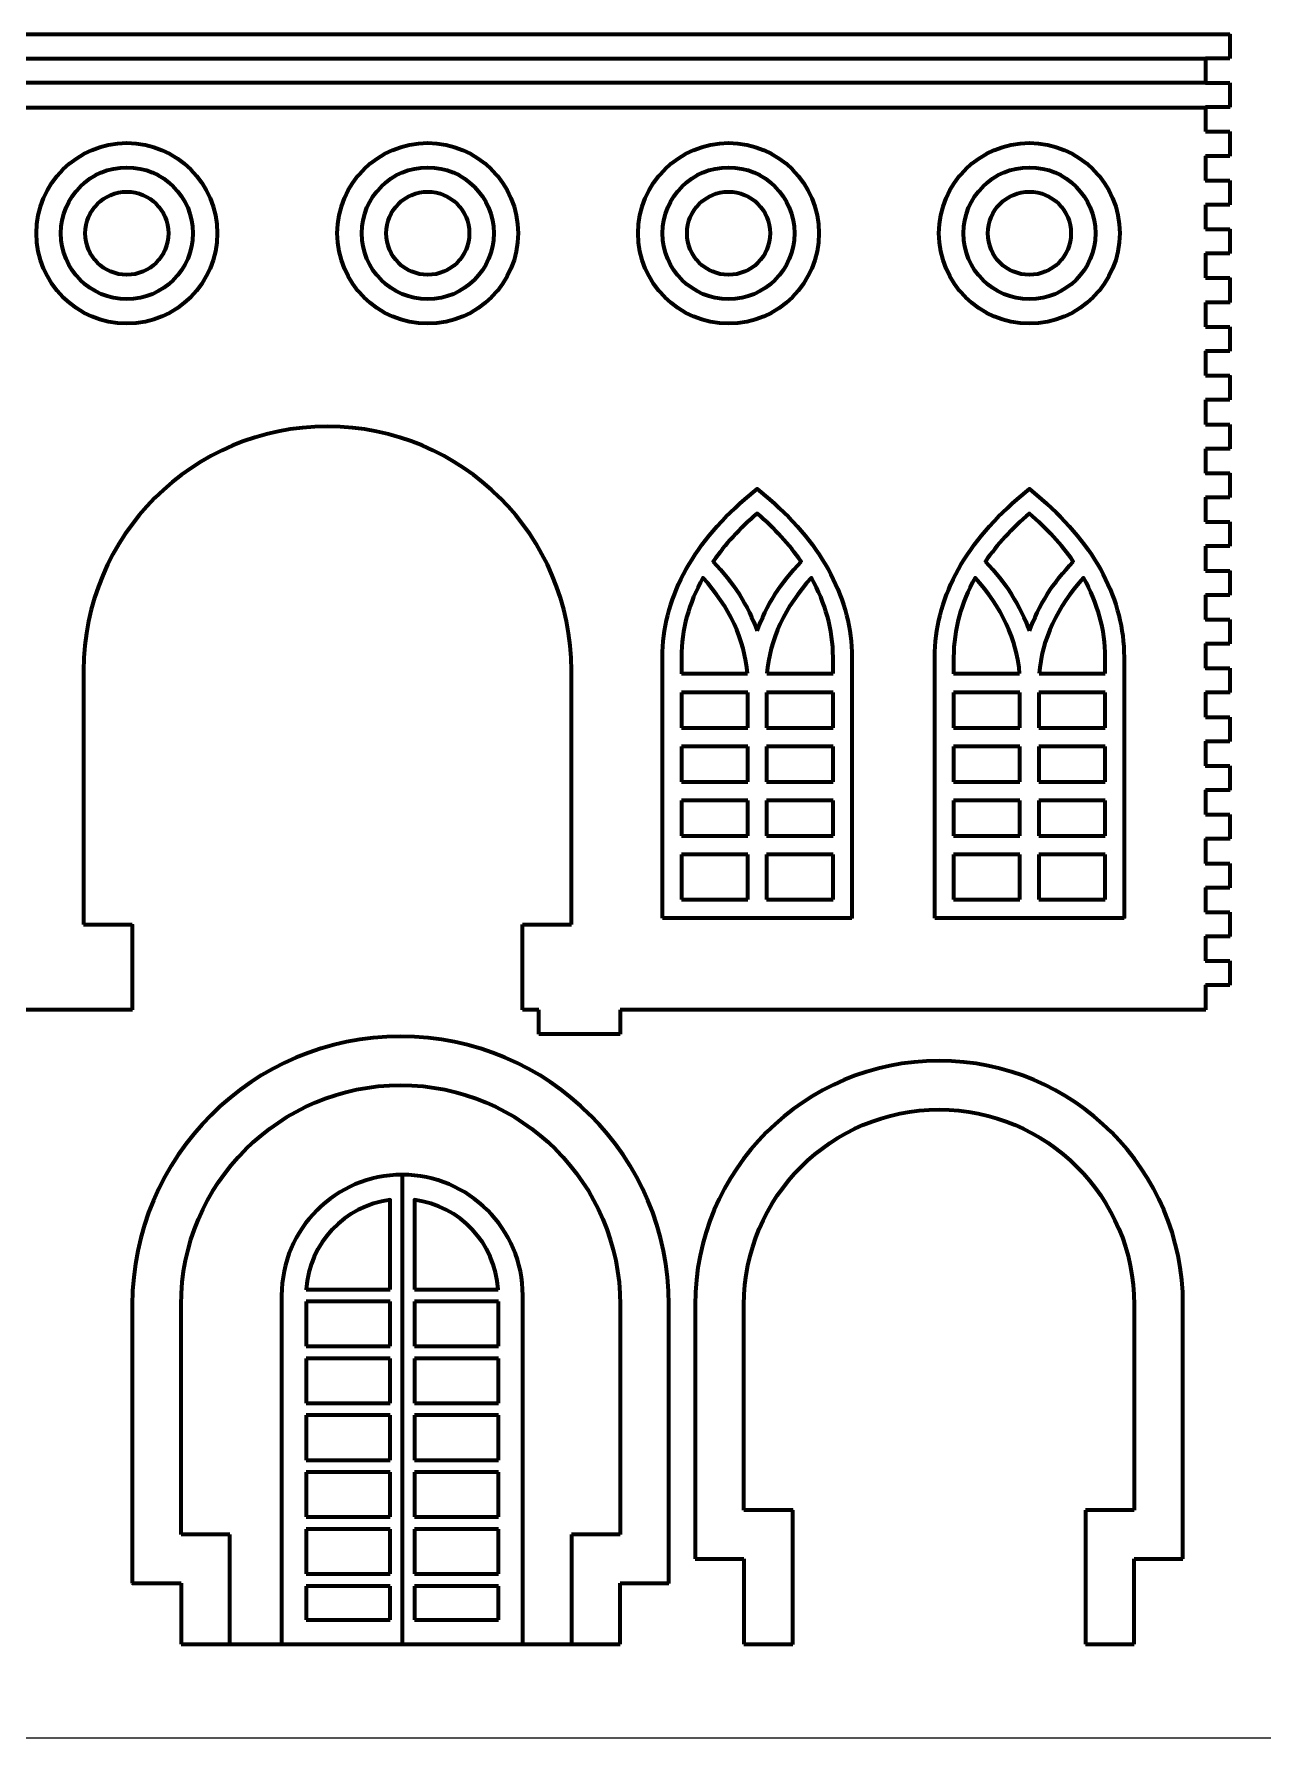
# Model space of a CAD drawing. Header units: centimetres. Extents: x 1569 to 2514, y -799 to -397.
# Drawn here: x 1648.7 to 1789.8, y -798.9 to -603.3 of the extents above; entities that cross this region are included whole.
import ezdxf

# ---------------------------------------------------------------- set-up
doc = ezdxf.new("R2010")
doc.units = ezdxf.units.CM
doc.header["$MEASUREMENT"] = 0
doc.layers.add('layer 1', color=7, linetype='Continuous')

msp = doc.modelspace()

# ---------------------------------------------------------------- linework, layer by layer
msp.add_line((1568.57, -798.93), (2018.57, -798.93))
at = {"layer": 'layer 1', "lineweight": 80}
for p, q in [((1730.67, -678.91), (1723.04, -678.91)), ((1723.04, -678.91), (1723.04, -682.97)), ((1730.67, -682.97), (1730.67, -678.91)), ((1740.45, -678.91), (1732.82, -678.91)), ((1732.82, -678.91), (1732.82, -682.97)), ((1740.45, -682.97), (1740.45, -678.91)), ((1761.91, -678.91), (1754.29, -678.91)), ((1754.29, -678.91), (1754.29, -682.97)), ((1761.91, -682.97), (1761.91, -678.91)), ((1771.69, -678.91), (1764.07, -678.91)), ((1764.07, -678.91), (1764.07, -682.97)), ((1771.69, -682.97), (1771.69, -678.91)), ((1723.04, -682.97), (1730.67, -682.97)), ((1723.04, -682.97), (1723.04, -682.97)), ((1732.82, -682.97), (1740.45, -682.97)), ((1732.82, -682.97), (1732.82, -682.97)), ((1754.29, -682.97), (1761.91, -682.97)), ((1754.29, -682.97), (1754.29, -682.97)), ((1764.07, -682.97), (1771.69, -682.97)), ((1764.07, -682.97), (1764.07, -682.97)), ((1730.67, -685.12), (1723.04, -685.12)), ((1723.04, -685.12), (1723.04, -689.18)), ((1730.67, -689.18), (1730.67, -685.12)), ((1740.45, -685.12), (1732.82, -685.12)), ((1732.82, -685.12), (1732.82, -689.18)), ((1740.45, -689.18), (1740.45, -685.12)), ((1761.91, -685.12), (1754.29, -685.12)), ((1754.29, -685.12), (1754.29, -689.18)), ((1761.91, -689.18), (1761.91, -685.12)), ((1771.69, -685.12), (1764.07, -685.12)), ((1764.07, -685.12), (1764.07, -689.18)), ((1771.69, -689.18), (1771.69, -685.12)), ((1723.04, -689.18), (1730.67, -689.18)), ((1723.04, -689.18), (1723.04, -689.18)), ((1732.82, -689.18), (1740.45, -689.18)), ((1732.82, -689.18), (1732.82, -689.18)), ((1754.29, -689.18), (1761.91, -689.18)), ((1754.29, -689.18), (1754.29, -689.18)), ((1764.07, -689.18), (1771.69, -689.18)), ((1764.07, -689.18), (1764.07, -689.18)), ((1730.67, -691.33), (1723.04, -691.33)), ((1723.04, -691.33), (1723.04, -695.38)), ((1730.67, -695.38), (1730.67, -691.33)), ((1740.45, -691.33), (1732.82, -691.33)), ((1732.82, -691.33), (1732.82, -695.38)), ((1740.45, -695.38), (1740.45, -691.33)), ((1761.91, -691.33), (1754.29, -691.33)), ((1754.29, -691.33), (1754.29, -695.38)), ((1761.91, -695.38), (1761.91, -691.33)), ((1771.69, -691.33), (1764.07, -691.33)), ((1764.07, -691.33), (1764.07, -695.38)), ((1771.69, -695.38), (1771.69, -691.33)), ((1723.04, -695.38), (1730.67, -695.38)), ((1723.04, -695.38), (1723.04, -695.38)), ((1732.82, -695.38), (1740.45, -695.38)), ((1732.82, -695.38), (1732.82, -695.38)), ((1754.29, -695.38), (1761.91, -695.38)), ((1754.29, -695.38), (1754.29, -695.38)), ((1764.07, -695.38), (1771.69, -695.38)), ((1764.07, -695.38), (1764.07, -695.38)), ((1730.67, -697.54), (1723.04, -697.54)), ((1723.04, -697.54), (1723.04, -702.67)), ((1730.67, -702.67), (1730.67, -697.54)), ((1740.45, -697.54), (1732.82, -697.54)), ((1732.82, -697.54), (1732.82, -702.67)), ((1740.45, -702.67), (1740.45, -697.54)), ((1761.91, -697.54), (1754.29, -697.54)), ((1754.29, -697.54), (1754.29, -702.67)), ((1761.91, -702.67), (1761.91, -697.54)), ((1771.69, -697.54), (1764.07, -697.54)), ((1764.07, -697.54), (1764.07, -702.67)), ((1771.69, -702.67), (1771.69, -697.54)), ((1723.04, -702.67), (1730.67, -702.67)), ((1723.04, -702.67), (1723.04, -702.67)), ((1732.82, -702.67), (1740.45, -702.67)), ((1732.82, -702.67), (1732.82, -702.67)), ((1754.29, -702.67), (1761.91, -702.67)), ((1754.29, -702.67), (1754.29, -702.67)), ((1764.07, -702.67), (1771.69, -702.67)), ((1764.07, -702.67), (1764.07, -702.67))]:
    msp.add_line(p, q, dxfattribs=at)
at = {"layer": 'layer 1', "color": 242, "lineweight": 80}
for p, q in [((1689.6, -748.84), (1679.96, -748.84)), ((1679.96, -748.84), (1679.96, -753.97)), ((1689.6, -753.97), (1689.6, -748.84)), ((1702.04, -748.84), (1692.4, -748.84)), ((1692.4, -748.84), (1692.4, -753.97)), ((1702.04, -753.97), (1702.04, -748.84)), ((1679.96, -753.97), (1689.6, -753.97)), ((1679.96, -753.97), (1679.96, -753.97)), ((1692.4, -753.97), (1702.04, -753.97)), ((1692.4, -753.97), (1692.4, -753.97)), ((1689.6, -755.37), (1679.96, -755.37)), ((1679.96, -755.37), (1679.96, -760.5)), ((1689.6, -760.5), (1689.6, -755.37)), ((1702.04, -755.37), (1692.4, -755.37)), ((1692.4, -755.37), (1692.4, -760.5)), ((1702.04, -760.5), (1702.04, -755.37)), ((1679.96, -760.5), (1689.6, -760.5)), ((1679.96, -760.5), (1679.96, -760.5)), ((1692.4, -760.5), (1702.04, -760.5)), ((1692.4, -760.5), (1692.4, -760.5)), ((1689.6, -761.9), (1679.96, -761.9)), ((1679.96, -761.9), (1679.96, -767.04)), ((1689.6, -767.04), (1689.6, -761.9)), ((1702.04, -761.9), (1692.4, -761.9)), ((1692.4, -761.9), (1692.4, -767.04)), ((1702.04, -767.04), (1702.04, -761.9)), ((1679.96, -767.04), (1689.6, -767.04)), ((1679.96, -767.04), (1679.96, -767.04)), ((1689.6, -768.44), (1679.96, -768.44)), ((1679.96, -768.44), (1679.96, -773.57)), ((1689.6, -773.57), (1689.6, -768.44)), ((1692.4, -767.04), (1702.04, -767.04)), ((1692.4, -767.04), (1692.4, -767.04)), ((1702.04, -768.44), (1692.4, -768.44)), ((1692.4, -768.44), (1692.4, -773.57)), ((1702.04, -773.57), (1702.04, -768.44)), ((1679.96, -773.57), (1689.6, -773.57)), ((1679.96, -773.57), (1679.96, -773.57)), ((1692.4, -773.57), (1702.04, -773.57)), ((1692.4, -773.57), (1692.4, -773.57)), ((1689.6, -774.97), (1679.96, -774.97)), ((1679.96, -774.97), (1679.96, -780.1)), ((1689.6, -780.1), (1689.6, -774.97)), ((1702.04, -774.97), (1692.4, -774.97)), ((1692.4, -774.97), (1692.4, -780.1)), ((1702.04, -780.1), (1702.04, -774.97)), ((1679.96, -780.1), (1689.6, -780.1)), ((1679.96, -780.1), (1679.96, -780.1)), ((1692.4, -780.1), (1702.04, -780.1)), ((1692.4, -780.1), (1692.4, -780.1)), ((1689.6, -781.5), (1679.96, -781.5)), ((1679.96, -781.5), (1679.96, -785.36)), ((1689.6, -785.36), (1689.6, -781.5)), ((1702.04, -781.5), (1692.4, -781.5)), ((1692.4, -781.5), (1692.4, -785.36)), ((1702.04, -785.36), (1702.04, -781.5)), ((1679.96, -785.36), (1689.6, -785.36)), ((1679.96, -785.36), (1679.96, -785.36)), ((1692.4, -785.36), (1702.04, -785.36)), ((1692.4, -785.36), (1692.4, -785.36))]:
    msp.add_line(p, q, dxfattribs=at)
at = {"layer": 'layer 1', "lineweight": 80}
for centre in [(1659.39, -626.21), (1693.93, -626.21), (1728.46, -626.21), (1762.99, -626.21)]:
    msp.add_ellipse(centre, major_axis=(0, 4.77), ratio=1, dxfattribs=at)
for points, knots in [([(1636.69, -603.34), (1636.69, -603.34), (1636.69, -603.34), (1786.01, -603.34), (1786.01, -603.34)], [0.525423729, 0.525423729, 0.525423729, 0.525423729, 0.525423739, 0.531073446, 0.531073446, 0.531073446, 0.531073446]), ([(1786.01, -603.34), (1786.01, -603.34), (1786.01, -603.34), (1786.01, -606.14), (1786.01, -606.14)], [0.531073446, 0.531073446, 0.531073446, 0.531073446, 0.531073456, 0.536723164, 0.536723164, 0.536723164, 0.536723164]), ([(1786.01, -606.14), (1786.01, -606.14), (1786.01, -606.14), (1783.21, -606.14), (1783.21, -606.14)], [0.542372881, 0.542372881, 0.542372881, 0.542372881, 0.542372891, 0.548022599, 0.548022599, 0.548022599, 0.548022599]), ([(1783.21, -606.14), (1783.21, -606.14), (1783.21, -606.14), (1783.21, -608.94), (1783.21, -608.94)], [0.548022599, 0.548022599, 0.548022599, 0.548022599, 0.548022609, 0.553672316, 0.553672316, 0.553672316, 0.553672316]), ([(1783.21, -608.94), (1783.21, -608.94), (1783.21, -608.94), (1786.01, -608.94), (1786.01, -608.94)], [0.553672316, 0.553672316, 0.553672316, 0.553672316, 0.553672326, 0.559322034, 0.559322034, 0.559322034, 0.559322034]), ([(1786.01, -608.94), (1786.01, -608.94), (1786.01, -608.94), (1786.01, -611.74), (1786.01, -611.74)], [0.559322034, 0.559322034, 0.559322034, 0.559322034, 0.559322044, 0.564971751, 0.564971751, 0.564971751, 0.564971751]), ([(1786.01, -611.74), (1786.01, -611.74), (1786.01, -611.74), (1783.21, -611.74), (1783.21, -611.74)], [0.564971751, 0.564971751, 0.564971751, 0.564971751, 0.564971761, 0.570621469, 0.570621469, 0.570621469, 0.570621469]), ([(1783.21, -611.74), (1783.21, -611.74), (1783.21, -611.74), (1783.21, -614.54), (1783.21, -614.54)], [0.570621469, 0.570621469, 0.570621469, 0.570621469, 0.570621479, 0.576271186, 0.576271186, 0.576271186, 0.576271186]), ([(1783.21, -614.54), (1783.21, -614.54), (1783.21, -614.54), (1786.01, -614.54), (1786.01, -614.54)], [0.576271186, 0.576271186, 0.576271186, 0.576271186, 0.576271196, 0.581920904, 0.581920904, 0.581920904, 0.581920904]), ([(1786.01, -614.54), (1786.01, -614.54), (1786.01, -614.54), (1786.01, -617.34), (1786.01, -617.34)], [0.581920904, 0.581920904, 0.581920904, 0.581920904, 0.581920914, 0.587570621, 0.587570621, 0.587570621, 0.587570621]), ([(1786.01, -617.34), (1786.01, -617.34), (1786.01, -617.34), (1783.21, -617.34), (1783.21, -617.34)], [0.587570621, 0.587570621, 0.587570621, 0.587570621, 0.587570631, 0.593220339, 0.593220339, 0.593220339, 0.593220339]), ([(1783.21, -617.34), (1783.21, -617.34), (1783.21, -617.34), (1783.21, -620.14), (1783.21, -620.14)], [0.593220339, 0.593220339, 0.593220339, 0.593220339, 0.593220349, 0.598870056, 0.598870056, 0.598870056, 0.598870056]), ([(1783.21, -620.14), (1783.21, -620.14), (1783.21, -620.14), (1786.01, -620.14), (1786.01, -620.14)], [0.598870056, 0.598870056, 0.598870056, 0.598870056, 0.598870066, 0.604519774, 0.604519774, 0.604519774, 0.604519774]), ([(1786.01, -620.14), (1786.01, -620.14), (1786.01, -620.14), (1786.01, -622.94), (1786.01, -622.94)], [0.604519774, 0.604519774, 0.604519774, 0.604519774, 0.604519784, 0.610169492, 0.610169492, 0.610169492, 0.610169492]), ([(1786.01, -622.94), (1786.01, -622.94), (1786.01, -622.94), (1783.21, -622.94), (1783.21, -622.94)], [0.610169492, 0.610169492, 0.610169492, 0.610169492, 0.610169502, 0.615819209, 0.615819209, 0.615819209, 0.615819209]), ([(1783.21, -622.94), (1783.21, -622.94), (1783.21, -622.94), (1783.21, -625.74), (1783.21, -625.74)], [0.615819209, 0.615819209, 0.615819209, 0.615819209, 0.615819219, 0.621468927, 0.621468927, 0.621468927, 0.621468927]), ([(1783.21, -625.74), (1783.21, -625.74), (1783.21, -625.74), (1786.01, -625.74), (1786.01, -625.74)], [0.621468927, 0.621468927, 0.621468927, 0.621468927, 0.621468937, 0.627118644, 0.627118644, 0.627118644, 0.627118644]), ([(1786.01, -625.74), (1786.01, -625.74), (1786.01, -625.74), (1786.01, -628.54), (1786.01, -628.54)], [0.627118644, 0.627118644, 0.627118644, 0.627118644, 0.627118654, 0.632768362, 0.632768362, 0.632768362, 0.632768362]), ([(1786.01, -628.54), (1786.01, -628.54), (1786.01, -628.54), (1783.21, -628.54), (1783.21, -628.54)], [0.632768362, 0.632768362, 0.632768362, 0.632768362, 0.632768372, 0.638418079, 0.638418079, 0.638418079, 0.638418079]), ([(1783.21, -628.54), (1783.21, -628.54), (1783.21, -628.54), (1783.21, -631.34), (1783.21, -631.34)], [0.638418079, 0.638418079, 0.638418079, 0.638418079, 0.638418089, 0.644067797, 0.644067797, 0.644067797, 0.644067797]), ([(1783.21, -631.34), (1783.21, -631.34), (1783.21, -631.34), (1786.01, -631.34), (1786.01, -631.34)], [0.644067797, 0.644067797, 0.644067797, 0.644067797, 0.644067807, 0.649717514, 0.649717514, 0.649717514, 0.649717514]), ([(1786.01, -631.34), (1786.01, -631.34), (1786.01, -631.34), (1786.01, -634.14), (1786.01, -634.14)], [0.649717514, 0.649717514, 0.649717514, 0.649717514, 0.649717524, 0.655367232, 0.655367232, 0.655367232, 0.655367232]), ([(1786.01, -634.14), (1786.01, -634.14), (1786.01, -634.14), (1783.21, -634.14), (1783.21, -634.14)], [0.655367232, 0.655367232, 0.655367232, 0.655367232, 0.655367242, 0.661016949, 0.661016949, 0.661016949, 0.661016949]), ([(1783.21, -634.14), (1783.21, -634.14), (1783.21, -634.14), (1783.21, -636.94), (1783.21, -636.94)], [0.661016949, 0.661016949, 0.661016949, 0.661016949, 0.661016959, 0.666666667, 0.666666667, 0.666666667, 0.666666667]), ([(1783.21, -636.94), (1783.21, -636.94), (1783.21, -636.94), (1786.01, -636.94), (1786.01, -636.94)], [0.666666667, 0.666666667, 0.666666667, 0.666666667, 0.666666677, 0.672316384, 0.672316384, 0.672316384, 0.672316384]), ([(1786.01, -636.94), (1786.01, -636.94), (1786.01, -636.94), (1786.01, -639.74), (1786.01, -639.74)], [0.672316384, 0.672316384, 0.672316384, 0.672316384, 0.672316394, 0.677966102, 0.677966102, 0.677966102, 0.677966102]), ([(1786.01, -639.74), (1786.01, -639.74), (1786.01, -639.74), (1783.21, -639.74), (1783.21, -639.74)], [0.677966102, 0.677966102, 0.677966102, 0.677966102, 0.677966112, 0.683615819, 0.683615819, 0.683615819, 0.683615819]), ([(1783.21, -639.74), (1783.21, -639.74), (1783.21, -639.74), (1783.21, -642.54), (1783.21, -642.54)], [0.683615819, 0.683615819, 0.683615819, 0.683615819, 0.683615829, 0.689265537, 0.689265537, 0.689265537, 0.689265537]), ([(1783.21, -642.54), (1783.21, -642.54), (1783.21, -642.54), (1786.01, -642.54), (1786.01, -642.54)], [0.689265537, 0.689265537, 0.689265537, 0.689265537, 0.689265547, 0.694915254, 0.694915254, 0.694915254, 0.694915254]), ([(1786.01, -642.54), (1786.01, -642.54), (1786.01, -642.54), (1786.01, -645.34), (1786.01, -645.34)], [0.694915254, 0.694915254, 0.694915254, 0.694915254, 0.694915264, 0.700564972, 0.700564972, 0.700564972, 0.700564972]), ([(1786.01, -645.34), (1786.01, -645.34), (1786.01, -645.34), (1783.21, -645.34), (1783.21, -645.34)], [0.700564972, 0.700564972, 0.700564972, 0.700564972, 0.700564982, 0.706214689, 0.706214689, 0.706214689, 0.706214689]), ([(1783.21, -645.34), (1783.21, -645.34), (1783.21, -645.34), (1783.21, -648.14), (1783.21, -648.14)], [0.706214689, 0.706214689, 0.706214689, 0.706214689, 0.706214699, 0.711864407, 0.711864407, 0.711864407, 0.711864407]), ([(1710.42, -705.55), (1710.42, -705.55), (1710.42, -705.55), (1710.42, -676.38), (1710.42, -676.38), (1710.42, -676.38), (1710.42, -660.92), (1697.88, -648.38), (1682.42, -648.38), (1682.42, -648.38), (1666.96, -648.38), (1654.42, -660.92), (1654.42, -676.38)], [0.03389831, 0.03389831, 0.03389831, 0.03389831, 0.03389832, 0.03954802, 0.03954802, 0.03954802, 0.03954803, 0.04519774, 0.04519774, 0.04519774, 0.04519775, 0.05084746, 0.05084746, 0.05084746, 0.05084746]), ([(1783.21, -648.14), (1783.21, -648.14), (1783.21, -648.14), (1786.01, -648.14), (1786.01, -648.14)], [0.711864407, 0.711864407, 0.711864407, 0.711864407, 0.711864417, 0.717514124, 0.717514124, 0.717514124, 0.717514124]), ([(1786.01, -648.14), (1786.01, -648.14), (1786.01, -648.14), (1786.01, -650.94), (1786.01, -650.94)], [0.717514124, 0.717514124, 0.717514124, 0.717514124, 0.717514134, 0.723163842, 0.723163842, 0.723163842, 0.723163842]), ([(1786.01, -650.94), (1786.01, -650.94), (1786.01, -650.94), (1783.21, -650.94), (1783.21, -650.94)], [0.723163842, 0.723163842, 0.723163842, 0.723163842, 0.723163852, 0.728813559, 0.728813559, 0.728813559, 0.728813559]), ([(1783.21, -650.94), (1783.21, -650.94), (1783.21, -650.94), (1783.21, -653.74), (1783.21, -653.74)], [0.728813559, 0.728813559, 0.728813559, 0.728813559, 0.728813569, 0.734463277, 0.734463277, 0.734463277, 0.734463277]), ([(1783.21, -653.74), (1783.21, -653.74), (1783.21, -653.74), (1786.01, -653.74), (1786.01, -653.74)], [0.734463277, 0.734463277, 0.734463277, 0.734463277, 0.734463287, 0.740112994, 0.740112994, 0.740112994, 0.740112994]), ([(1786.01, -653.74), (1786.01, -653.74), (1786.01, -653.74), (1786.01, -656.54), (1786.01, -656.54)], [0.740112994, 0.740112994, 0.740112994, 0.740112994, 0.740113004, 0.745762712, 0.745762712, 0.745762712, 0.745762712]), ([(1786.01, -656.54), (1786.01, -656.54), (1786.01, -656.54), (1783.21, -656.54), (1783.21, -656.54)], [0.745762712, 0.745762712, 0.745762712, 0.745762712, 0.745762722, 0.751412429, 0.751412429, 0.751412429, 0.751412429]), ([(1783.21, -656.54), (1783.21, -656.54), (1783.21, -656.54), (1783.21, -659.34), (1783.21, -659.34)], [0.751412429, 0.751412429, 0.751412429, 0.751412429, 0.751412439, 0.757062147, 0.757062147, 0.757062147, 0.757062147]), ([(1731.74, -658.37), (1731.74, -658.37), (1729.74, -660.09), (1728.04, -661.94), (1726.7, -663.88)], [0.4, 0.4, 0.4, 0.4, 0.4, 0.6, 0.6, 0.6, 0.6]), ([(1736.79, -663.88), (1736.79, -663.88), (1735.44, -661.94), (1733.74, -660.09), (1731.74, -658.37)], [0.2, 0.2, 0.2, 0.2, 0.2, 0.4, 0.4, 0.4, 0.4]), ([(1762.99, -658.37), (1762.99, -658.37), (1760.99, -660.09), (1759.29, -661.94), (1757.94, -663.88)], [0.4, 0.4, 0.4, 0.4, 0.4, 0.6, 0.6, 0.6, 0.6]), ([(1768.03, -663.88), (1768.03, -663.88), (1766.68, -661.94), (1764.99, -660.09), (1762.99, -658.37)], [0.2, 0.2, 0.2, 0.2, 0.2, 0.4, 0.4, 0.4, 0.4]), ([(1783.21, -659.34), (1783.21, -659.34), (1783.21, -659.34), (1786.01, -659.34), (1786.01, -659.34)], [0.757062147, 0.757062147, 0.757062147, 0.757062147, 0.757062157, 0.762711864, 0.762711864, 0.762711864, 0.762711864]), ([(1786.01, -659.34), (1786.01, -659.34), (1786.01, -659.34), (1786.01, -662.14), (1786.01, -662.14)], [0.762711864, 0.762711864, 0.762711864, 0.762711864, 0.762711874, 0.768361582, 0.768361582, 0.768361582, 0.768361582]), ([(1786.01, -662.14), (1786.01, -662.14), (1786.01, -662.14), (1783.21, -662.14), (1783.21, -662.14)], [0.768361582, 0.768361582, 0.768361582, 0.768361582, 0.768361592, 0.774011299, 0.774011299, 0.774011299, 0.774011299]), ([(1783.21, -662.14), (1783.21, -662.14), (1783.21, -662.14), (1783.21, -664.94), (1783.21, -664.94)], [0.774011299, 0.774011299, 0.774011299, 0.774011299, 0.774011309, 0.779661017, 0.779661017, 0.779661017, 0.779661017]), ([(1726.7, -663.88), (1726.7, -663.88), (1729, -666.26), (1730.72, -669), (1731.74, -671.85)], [0.6, 0.6, 0.6, 0.6, 0.6, 1, 1, 1, 1]), ([(1757.94, -663.88), (1757.94, -663.88), (1760.25, -666.26), (1761.97, -669), (1762.99, -671.85)], [0.6, 0.6, 0.6, 0.6, 0.6, 1, 1, 1, 1]), ([(1783.21, -664.94), (1783.21, -664.94), (1783.21, -664.94), (1786.01, -664.94), (1786.01, -664.94)], [0.779661017, 0.779661017, 0.779661017, 0.779661017, 0.779661027, 0.785310734, 0.785310734, 0.785310734, 0.785310734]), ([(1786.01, -664.94), (1786.01, -664.94), (1786.01, -664.94), (1786.01, -667.74), (1786.01, -667.74)], [0.785310734, 0.785310734, 0.785310734, 0.785310734, 0.785310744, 0.790960452, 0.790960452, 0.790960452, 0.790960452]), ([(1725.52, -665.77), (1725.52, -665.77), (1723.91, -668.64), (1723.04, -671.7), (1723.04, -674.88)], [0.2, 0.2, 0.2, 0.2, 0.2, 0.4, 0.4, 0.4, 0.4]), ([(1737.97, -665.77), (1737.97, -665.77), (1734.96, -669.01), (1733.15, -672.92), (1732.86, -676.76)], [0.6, 0.6, 0.6, 0.6, 0.6, 1, 1, 1, 1]), ([(1740.45, -674.88), (1740.45, -674.88), (1740.45, -671.7), (1739.57, -668.64), (1737.97, -665.77)], [0.4, 0.4, 0.4, 0.4, 0.4, 0.6, 0.6, 0.6, 0.6]), ([(1756.76, -665.77), (1756.76, -665.77), (1755.16, -668.64), (1754.29, -671.7), (1754.29, -674.88)], [0.2, 0.2, 0.2, 0.2, 0.2, 0.4, 0.4, 0.4, 0.4]), ([(1769.21, -665.77), (1769.21, -665.77), (1766.21, -669.01), (1764.4, -672.92), (1764.11, -676.76)], [0.6, 0.6, 0.6, 0.6, 0.6, 1, 1, 1, 1]), ([(1771.69, -674.88), (1771.69, -674.88), (1771.69, -671.7), (1770.82, -668.64), (1769.21, -665.77)], [0.4, 0.4, 0.4, 0.4, 0.4, 0.6, 0.6, 0.6, 0.6]), ([(1786.01, -667.74), (1786.01, -667.74), (1786.01, -667.74), (1783.21, -667.74), (1783.21, -667.74)], [0.790960452, 0.790960452, 0.790960452, 0.790960452, 0.790960462, 0.796610169, 0.796610169, 0.796610169, 0.796610169]), ([(1783.21, -667.74), (1783.21, -667.74), (1783.21, -667.74), (1783.21, -670.54), (1783.21, -670.54)], [0.796610169, 0.796610169, 0.796610169, 0.796610169, 0.796610179, 0.802259887, 0.802259887, 0.802259887, 0.802259887]), ([(1783.21, -670.54), (1783.21, -670.54), (1783.21, -670.54), (1786.01, -670.54), (1786.01, -670.54)], [0.802259887, 0.802259887, 0.802259887, 0.802259887, 0.802259897, 0.807909605, 0.807909605, 0.807909605, 0.807909605]), ([(1786.01, -670.54), (1786.01, -670.54), (1786.01, -670.54), (1786.01, -673.34), (1786.01, -673.34)], [0.807909605, 0.807909605, 0.807909605, 0.807909605, 0.807909615, 0.813559322, 0.813559322, 0.813559322, 0.813559322]), ([(1786.01, -673.34), (1786.01, -673.34), (1786.01, -673.34), (1783.21, -673.34), (1783.21, -673.34)], [0.813559322, 0.813559322, 0.813559322, 0.813559322, 0.813559332, 0.81920904, 0.81920904, 0.81920904, 0.81920904]), ([(1783.21, -673.34), (1783.21, -673.34), (1783.21, -673.34), (1783.21, -676.14), (1783.21, -676.14)], [0.81920904, 0.81920904, 0.81920904, 0.81920904, 0.81920905, 0.824858757, 0.824858757, 0.824858757, 0.824858757]), ([(1654.42, -676.38), (1654.42, -676.38), (1654.42, -676.38), (1654.42, -705.55), (1654.42, -705.55)], [0.050847458, 0.050847458, 0.050847458, 0.050847458, 0.050847468, 0.056497175, 0.056497175, 0.056497175, 0.056497175]), ([(1723.04, -674.88), (1723.04, -674.88), (1723.04, -674.88), (1723.04, -676.76), (1723.04, -676.76)], [0.4, 0.4, 0.4, 0.4, 0.4, 0.6, 0.6, 0.6, 0.6]), ([(1740.45, -676.76), (1740.45, -676.76), (1740.45, -676.76), (1740.45, -674.88), (1740.45, -674.88)], [0.2, 0.2, 0.2, 0.2, 0.2, 0.4, 0.4, 0.4, 0.4]), ([(1754.29, -674.88), (1754.29, -674.88), (1754.29, -674.88), (1754.29, -676.76), (1754.29, -676.76)], [0.4, 0.4, 0.4, 0.4, 0.4, 0.6, 0.6, 0.6, 0.6]), ([(1771.69, -676.76), (1771.69, -676.76), (1771.69, -676.76), (1771.69, -674.88), (1771.69, -674.88)], [0.2, 0.2, 0.2, 0.2, 0.2, 0.4, 0.4, 0.4, 0.4]), ([(1783.21, -676.14), (1783.21, -676.14), (1783.21, -676.14), (1786.01, -676.14), (1786.01, -676.14)], [0.824858757, 0.824858757, 0.824858757, 0.824858757, 0.824858767, 0.830508475, 0.830508475, 0.830508475, 0.830508475]), ([(1786.01, -676.14), (1786.01, -676.14), (1786.01, -676.14), (1786.01, -678.94), (1786.01, -678.94)], [0.830508475, 0.830508475, 0.830508475, 0.830508475, 0.830508485, 0.836158192, 0.836158192, 0.836158192, 0.836158192]), ([(1723.04, -676.76), (1723.04, -676.76), (1723.04, -676.76), (1730.62, -676.76), (1730.62, -676.76)], [0.6, 0.6, 0.6, 0.6, 0.6, 1, 1, 1, 1]), ([(1754.29, -676.76), (1754.29, -676.76), (1754.29, -676.76), (1761.87, -676.76), (1761.87, -676.76)], [0.6, 0.6, 0.6, 0.6, 0.6, 1, 1, 1, 1]), ([(1786.01, -678.94), (1786.01, -678.94), (1786.01, -678.94), (1783.21, -678.94), (1783.21, -678.94)], [0.836158192, 0.836158192, 0.836158192, 0.836158192, 0.836158202, 0.84180791, 0.84180791, 0.84180791, 0.84180791]), ([(1783.21, -678.94), (1783.21, -678.94), (1783.21, -678.94), (1783.21, -681.74), (1783.21, -681.74)], [0.84180791, 0.84180791, 0.84180791, 0.84180791, 0.84180792, 0.847457627, 0.847457627, 0.847457627, 0.847457627]), ([(1783.21, -681.74), (1783.21, -681.74), (1783.21, -681.74), (1786.01, -681.74), (1786.01, -681.74)], [0.847457627, 0.847457627, 0.847457627, 0.847457627, 0.847457637, 0.853107345, 0.853107345, 0.853107345, 0.853107345]), ([(1786.01, -681.74), (1786.01, -681.74), (1786.01, -681.74), (1786.01, -684.54), (1786.01, -684.54)], [0.853107345, 0.853107345, 0.853107345, 0.853107345, 0.853107355, 0.858757062, 0.858757062, 0.858757062, 0.858757062]), ([(1786.01, -684.54), (1786.01, -684.54), (1786.01, -684.54), (1783.21, -684.54), (1783.21, -684.54)], [0.858757062, 0.858757062, 0.858757062, 0.858757062, 0.858757072, 0.86440678, 0.86440678, 0.86440678, 0.86440678]), ([(1783.21, -684.54), (1783.21, -684.54), (1783.21, -684.54), (1783.21, -687.34), (1783.21, -687.34)], [0.86440678, 0.86440678, 0.86440678, 0.86440678, 0.86440679, 0.870056497, 0.870056497, 0.870056497, 0.870056497]), ([(1783.21, -687.34), (1783.21, -687.34), (1783.21, -687.34), (1786.01, -687.34), (1786.01, -687.34)], [0.870056497, 0.870056497, 0.870056497, 0.870056497, 0.870056507, 0.875706215, 0.875706215, 0.875706215, 0.875706215]), ([(1786.01, -687.34), (1786.01, -687.34), (1786.01, -687.34), (1786.01, -690.14), (1786.01, -690.14)], [0.875706215, 0.875706215, 0.875706215, 0.875706215, 0.875706225, 0.881355932, 0.881355932, 0.881355932, 0.881355932]), ([(1786.01, -690.14), (1786.01, -690.14), (1786.01, -690.14), (1783.21, -690.14), (1783.21, -690.14)], [0.881355932, 0.881355932, 0.881355932, 0.881355932, 0.881355942, 0.88700565, 0.88700565, 0.88700565, 0.88700565]), ([(1783.21, -690.14), (1783.21, -690.14), (1783.21, -690.14), (1783.21, -692.94), (1783.21, -692.94)], [0.88700565, 0.88700565, 0.88700565, 0.88700565, 0.88700566, 0.892655367, 0.892655367, 0.892655367, 0.892655367]), ([(1783.21, -692.94), (1783.21, -692.94), (1783.21, -692.94), (1786.01, -692.94), (1786.01, -692.94)], [0.892655367, 0.892655367, 0.892655367, 0.892655367, 0.892655377, 0.898305085, 0.898305085, 0.898305085, 0.898305085]), ([(1786.01, -692.94), (1786.01, -692.94), (1786.01, -692.94), (1786.01, -695.74), (1786.01, -695.74)], [0.898305085, 0.898305085, 0.898305085, 0.898305085, 0.898305095, 0.903954802, 0.903954802, 0.903954802, 0.903954802]), ([(1786.01, -695.74), (1786.01, -695.74), (1786.01, -695.74), (1783.21, -695.74), (1783.21, -695.74)], [0.903954802, 0.903954802, 0.903954802, 0.903954802, 0.903954812, 0.90960452, 0.90960452, 0.90960452, 0.90960452]), ([(1783.21, -695.74), (1783.21, -695.74), (1783.21, -695.74), (1783.21, -698.54), (1783.21, -698.54)], [0.90960452, 0.90960452, 0.90960452, 0.90960452, 0.90960453, 0.915254237, 0.915254237, 0.915254237, 0.915254237]), ([(1783.21, -698.54), (1783.21, -698.54), (1783.21, -698.54), (1786.01, -698.54), (1786.01, -698.54)], [0.915254237, 0.915254237, 0.915254237, 0.915254237, 0.915254247, 0.920903955, 0.920903955, 0.920903955, 0.920903955]), ([(1786.01, -698.54), (1786.01, -698.54), (1786.01, -698.54), (1786.01, -701.34), (1786.01, -701.34)], [0.920903955, 0.920903955, 0.920903955, 0.920903955, 0.920903965, 0.926553672, 0.926553672, 0.926553672, 0.926553672]), ([(1786.01, -701.34), (1786.01, -701.34), (1786.01, -701.34), (1783.21, -701.34), (1783.21, -701.34)], [0.926553672, 0.926553672, 0.926553672, 0.926553672, 0.926553682, 0.93220339, 0.93220339, 0.93220339, 0.93220339]), ([(1783.21, -701.34), (1783.21, -701.34), (1783.21, -701.34), (1783.21, -704.14), (1783.21, -704.14)], [0.93220339, 0.93220339, 0.93220339, 0.93220339, 0.9322034, 0.937853107, 0.937853107, 0.937853107, 0.937853107]), ([(1654.42, -705.55), (1654.42, -705.55), (1654.42, -705.55), (1660.02, -705.55), (1660.02, -705.55)], [0.056497175, 0.056497175, 0.056497175, 0.056497175, 0.056497185, 0.062146893, 0.062146893, 0.062146893, 0.062146893]), ([(1660.02, -705.55), (1660.02, -705.55), (1660.02, -705.55), (1660.02, -715.34), (1660.02, -715.34)], [0.062146893, 0.062146893, 0.062146893, 0.062146893, 0.062146903, 0.06779661, 0.06779661, 0.06779661, 0.06779661]), ([(1704.82, -715.34), (1704.82, -715.34), (1704.82, -715.34), (1704.82, -705.55), (1704.82, -705.55)], [0.02259887, 0.02259887, 0.02259887, 0.02259887, 0.02259888, 0.028248588, 0.028248588, 0.028248588, 0.028248588]), ([(1704.82, -705.55), (1704.82, -705.55), (1704.82, -705.55), (1710.42, -705.55), (1710.42, -705.55)], [0.028248588, 0.028248588, 0.028248588, 0.028248588, 0.028248598, 0.033898305, 0.033898305, 0.033898305, 0.033898305]), ([(1783.21, -704.14), (1783.21, -704.14), (1783.21, -704.14), (1786.01, -704.14), (1786.01, -704.14)], [0.937853107, 0.937853107, 0.937853107, 0.937853107, 0.937853117, 0.943502825, 0.943502825, 0.943502825, 0.943502825]), ([(1786.01, -704.14), (1786.01, -704.14), (1786.01, -704.14), (1786.01, -706.94), (1786.01, -706.94)], [0.943502825, 0.943502825, 0.943502825, 0.943502825, 0.943502835, 0.949152542, 0.949152542, 0.949152542, 0.949152542]), ([(1786.01, -706.94), (1786.01, -706.94), (1786.01, -706.94), (1783.21, -706.94), (1783.21, -706.94)], [0.949152542, 0.949152542, 0.949152542, 0.949152542, 0.949152552, 0.95480226, 0.95480226, 0.95480226, 0.95480226]), ([(1783.21, -706.94), (1783.21, -706.94), (1783.21, -706.94), (1783.21, -709.74), (1783.21, -709.74)], [0.95480226, 0.95480226, 0.95480226, 0.95480226, 0.95480227, 0.960451977, 0.960451977, 0.960451977, 0.960451977]), ([(1783.21, -709.74), (1783.21, -709.74), (1783.21, -709.74), (1786.01, -709.74), (1786.01, -709.74)], [0.960451977, 0.960451977, 0.960451977, 0.960451977, 0.960451987, 0.966101695, 0.966101695, 0.966101695, 0.966101695]), ([(1786.01, -709.74), (1786.01, -709.74), (1786.01, -709.74), (1786.01, -712.54), (1786.01, -712.54)], [0.966101695, 0.966101695, 0.966101695, 0.966101695, 0.966101705, 0.971751412, 0.971751412, 0.971751412, 0.971751412]), ([(1786.01, -712.54), (1786.01, -712.54), (1786.01, -712.54), (1783.21, -712.54), (1783.21, -712.54)], [0.971751412, 0.971751412, 0.971751412, 0.971751412, 0.971751422, 0.97740113, 0.97740113, 0.97740113, 0.97740113]), ([(1783.21, -712.54), (1783.21, -712.54), (1783.21, -712.54), (1783.21, -715.34), (1783.21, -715.34)], [0.983050847, 0.983050847, 0.983050847, 0.983050847, 0.983050857, 0.988700565, 0.988700565, 0.988700565, 0.988700565]), ([(1660.02, -715.34), (1660.02, -715.34), (1660.02, -715.34), (1639.49, -715.34), (1639.49, -715.34)], [0.06779661, 0.06779661, 0.06779661, 0.06779661, 0.06779662, 0.073446328, 0.073446328, 0.073446328, 0.073446328]), ([(1706.68, -715.34), (1706.68, -715.34), (1706.68, -715.34), (1704.82, -715.34), (1704.82, -715.34)], [0.016949153, 0.016949153, 0.016949153, 0.016949153, 0.016949163, 0.02259887, 0.02259887, 0.02259887, 0.02259887]), ([(1706.68, -718.14), (1706.68, -718.14), (1706.68, -718.14), (1706.68, -715.34), (1706.68, -715.34)], [0.011299435, 0.011299435, 0.011299435, 0.011299435, 0.011299445, 0.016949153, 0.016949153, 0.016949153, 0.016949153]), ([(1783.21, -715.34), (1783.21, -715.34), (1783.21, -715.34), (1716.02, -715.34), (1716.02, -715.34)], [0.98870056, 0.98870056, 0.98870056, 0.98870056, 0.98870057, 1, 1, 1, 1]), ([(1690.82, -718.4), (1690.82, -718.4), (1673.84, -718.4), (1660.02, -732.22), (1660.02, -749.2)], [0.21052632, 0.21052632, 0.21052632, 0.21052632, 0.21052633, 0.26315789, 0.26315789, 0.26315789, 0.26315789]), ([(1721.62, -749.2), (1721.62, -749.2), (1721.62, -732.22), (1707.8, -718.4), (1690.82, -718.4)], [0.15789474, 0.15789474, 0.15789474, 0.15789474, 0.15789475, 0.21052632, 0.21052632, 0.21052632, 0.21052632]), ([(1716.02, -718.14), (1716.02, -718.14), (1716.02, -718.14), (1706.68, -718.14), (1706.68, -718.14)], [0.005649718, 0.005649718, 0.005649718, 0.005649718, 0.005649728, 0.011299435, 0.011299435, 0.011299435, 0.011299435]), ([(1752.62, -721.2), (1752.62, -721.2), (1737.18, -721.2), (1724.62, -733.76), (1724.62, -749.2)], [0.21052632, 0.21052632, 0.21052632, 0.21052632, 0.21052633, 0.26315789, 0.26315789, 0.26315789, 0.26315789]), ([(1780.62, -749.2), (1780.62, -749.2), (1780.62, -733.76), (1768.06, -721.2), (1752.62, -721.2)], [0.15789474, 0.15789474, 0.15789474, 0.15789474, 0.15789475, 0.21052632, 0.21052632, 0.21052632, 0.21052632]), ([(1665.62, -749.2), (1665.62, -749.2), (1665.62, -735.3), (1676.93, -724), (1690.82, -724), (1690.82, -724), (1704.71, -724), (1716.02, -735.3), (1716.02, -749.2)], [0.6315789, 0.6315789, 0.6315789, 0.6315789, 0.631579, 0.6842105, 0.6842105, 0.6842105, 0.6842105, 0.7368421, 0.7368421, 0.7368421, 0.7368421]), ([(1730.22, -749.2), (1730.22, -749.2), (1730.22, -736.85), (1740.27, -726.8), (1752.62, -726.8), (1752.62, -726.8), (1764.97, -726.8), (1775.02, -736.85), (1775.02, -749.2)], [0.6315789, 0.6315789, 0.6315789, 0.6315789, 0.631579, 0.6842105, 0.6842105, 0.6842105, 0.6842105, 0.7368421, 0.7368421, 0.7368421, 0.7368421]), ([(1660.02, -749.2), (1660.02, -749.2), (1660.02, -749.2), (1660.02, -781.17), (1660.02, -781.17)], [0.26315789, 0.26315789, 0.26315789, 0.26315789, 0.2631579, 0.31578947, 0.31578947, 0.31578947, 0.31578947]), ([(1665.62, -775.57), (1665.62, -775.57), (1665.62, -775.57), (1665.62, -749.2), (1665.62, -749.2)], [0.57894737, 0.57894737, 0.57894737, 0.57894737, 0.57894738, 0.63157895, 0.63157895, 0.63157895, 0.63157895]), ([(1716.02, -749.2), (1716.02, -749.2), (1716.02, -749.2), (1716.02, -775.57), (1716.02, -775.57)], [0.73684211, 0.73684211, 0.73684211, 0.73684211, 0.73684212, 0.78947368, 0.78947368, 0.78947368, 0.78947368]), ([(1721.62, -781.17), (1721.62, -781.17), (1721.62, -781.17), (1721.62, -749.2), (1721.62, -749.2)], [0.10526316, 0.10526316, 0.10526316, 0.10526316, 0.10526317, 0.15789474, 0.15789474, 0.15789474, 0.15789474]), ([(1724.62, -749.2), (1724.62, -749.2), (1724.62, -749.2), (1724.62, -778.37), (1724.62, -778.37)], [0.26315789, 0.26315789, 0.26315789, 0.26315789, 0.2631579, 0.31578947, 0.31578947, 0.31578947, 0.31578947]), ([(1730.22, -772.77), (1730.22, -772.77), (1730.22, -772.77), (1730.22, -749.2), (1730.22, -749.2)], [0.57894737, 0.57894737, 0.57894737, 0.57894737, 0.57894738, 0.63157895, 0.63157895, 0.63157895, 0.63157895]), ([(1775.02, -749.2), (1775.02, -749.2), (1775.02, -749.2), (1775.02, -772.77), (1775.02, -772.77)], [0.73684211, 0.73684211, 0.73684211, 0.73684211, 0.73684212, 0.78947368, 0.78947368, 0.78947368, 0.78947368]), ([(1780.62, -778.37), (1780.62, -778.37), (1780.62, -778.37), (1780.62, -749.2), (1780.62, -749.2)], [0.10526316, 0.10526316, 0.10526316, 0.10526316, 0.10526317, 0.15789474, 0.15789474, 0.15789474, 0.15789474]), ([(1735.82, -772.77), (1735.82, -772.77), (1735.82, -772.77), (1730.22, -772.77), (1730.22, -772.77)], [0.52631579, 0.52631579, 0.52631579, 0.52631579, 0.5263158, 0.57894737, 0.57894737, 0.57894737, 0.57894737]), ([(1735.82, -788.16), (1735.82, -788.16), (1735.82, -788.16), (1735.82, -772.77), (1735.82, -772.77)], [0.47368421, 0.47368421, 0.47368421, 0.47368421, 0.47368422, 0.52631579, 0.52631579, 0.52631579, 0.52631579]), ([(1775.02, -772.77), (1775.02, -772.77), (1775.02, -772.77), (1769.42, -772.77), (1769.42, -772.77)], [0.78947368, 0.78947368, 0.78947368, 0.78947368, 0.78947369, 0.84210526, 0.84210526, 0.84210526, 0.84210526]), ([(1769.42, -772.77), (1769.42, -772.77), (1769.42, -772.77), (1769.42, -788.16), (1769.42, -788.16)], [0.84210526, 0.84210526, 0.84210526, 0.84210526, 0.84210527, 0.89473684, 0.89473684, 0.89473684, 0.89473684]), ([(1671.22, -775.57), (1671.22, -775.57), (1671.22, -775.57), (1665.62, -775.57), (1665.62, -775.57)], [0.52631579, 0.52631579, 0.52631579, 0.52631579, 0.5263158, 0.57894737, 0.57894737, 0.57894737, 0.57894737]), ([(1671.22, -788.16), (1671.22, -788.16), (1671.22, -788.16), (1671.22, -775.57), (1671.22, -775.57)], [0.47368421, 0.47368421, 0.47368421, 0.47368421, 0.47368422, 0.52631579, 0.52631579, 0.52631579, 0.52631579]), ([(1716.02, -775.57), (1716.02, -775.57), (1716.02, -775.57), (1710.42, -775.57), (1710.42, -775.57)], [0.78947368, 0.78947368, 0.78947368, 0.78947368, 0.78947369, 0.84210526, 0.84210526, 0.84210526, 0.84210526]), ([(1710.42, -775.57), (1710.42, -775.57), (1710.42, -775.57), (1710.42, -788.16), (1710.42, -788.16)], [0.84210526, 0.84210526, 0.84210526, 0.84210526, 0.84210527, 0.89473684, 0.89473684, 0.89473684, 0.89473684]), ([(1724.62, -778.37), (1724.62, -778.37), (1724.62, -778.37), (1730.22, -778.37), (1730.22, -778.37)], [0.31578947, 0.31578947, 0.31578947, 0.31578947, 0.31578948, 0.36842105, 0.36842105, 0.36842105, 0.36842105]), ([(1730.22, -778.37), (1730.22, -778.37), (1730.22, -778.37), (1730.22, -788.16), (1730.22, -788.16)], [0.36842105, 0.36842105, 0.36842105, 0.36842105, 0.36842106, 0.42105263, 0.42105263, 0.42105263, 0.42105263]), ([(1775.02, -778.37), (1775.02, -778.37), (1775.02, -778.37), (1780.62, -778.37), (1780.62, -778.37)], [0.05263158, 0.05263158, 0.05263158, 0.05263158, 0.05263159, 0.10526316, 0.10526316, 0.10526316, 0.10526316]), ([(1660.02, -781.17), (1660.02, -781.17), (1660.02, -781.17), (1665.62, -781.17), (1665.62, -781.17)], [0.31578947, 0.31578947, 0.31578947, 0.31578947, 0.31578948, 0.36842105, 0.36842105, 0.36842105, 0.36842105]), ([(1665.62, -781.17), (1665.62, -781.17), (1665.62, -781.17), (1665.62, -788.16), (1665.62, -788.16)], [0.36842105, 0.36842105, 0.36842105, 0.36842105, 0.36842106, 0.42105263, 0.42105263, 0.42105263, 0.42105263]), ([(1716.02, -781.17), (1716.02, -781.17), (1716.02, -781.17), (1721.62, -781.17), (1721.62, -781.17)], [0.05263158, 0.05263158, 0.05263158, 0.05263158, 0.05263159, 0.10526316, 0.10526316, 0.10526316, 0.10526316]), ([(1665.62, -788.16), (1665.62, -788.16), (1665.62, -788.16), (1671.22, -788.16), (1671.22, -788.16)], [0.42105263, 0.42105263, 0.42105263, 0.42105263, 0.42105264, 0.47368421, 0.47368421, 0.47368421, 0.47368421]), ([(1710.42, -788.16), (1710.42, -788.16), (1710.42, -788.16), (1716.02, -788.16), (1716.02, -788.16)], [0.8947368, 0.8947368, 0.8947368, 0.8947368, 0.8947369, 1, 1, 1, 1]), ([(1730.22, -788.16), (1730.22, -788.16), (1730.22, -788.16), (1735.82, -788.16), (1735.82, -788.16)], [0.42105263, 0.42105263, 0.42105263, 0.42105263, 0.42105264, 0.47368421, 0.47368421, 0.47368421, 0.47368421]), ([(1769.42, -788.16), (1769.42, -788.16), (1769.42, -788.16), (1775.02, -788.16), (1775.02, -788.16)], [0.8947368, 0.8947368, 0.8947368, 0.8947368, 0.8947369, 1, 1, 1, 1])]:
    msp.add_open_spline(points, degree=3, knots=knots, dxfattribs=at)
at = {"layer": 'layer 1', "color": 242, "lineweight": 80}
for points in [[(1639.49, -606.15), (1639.49, -606.15), (1783.21, -606.15), (1783.21, -606.15)], [(1783.21, -608.95), (1783.21, -608.95), (1639.49, -608.95), (1639.49, -608.95)], [(1639.49, -611.75), (1639.49, -611.75), (1783.21, -611.75), (1783.21, -611.75)], [(1659.39, -636.58), (1653.67, -636.58), (1649.02, -631.93), (1649.02, -626.21)], [(1659.39, -633.78), (1655.22, -633.78), (1651.82, -630.39), (1651.82, -626.21)], [(1693.93, -636.58), (1688.2, -636.58), (1683.55, -631.93), (1683.55, -626.21)], [(1693.93, -633.78), (1689.75, -633.78), (1686.35, -630.39), (1686.35, -626.21)], [(1728.46, -636.58), (1722.74, -636.58), (1718.08, -631.93), (1718.08, -626.21)], [(1728.46, -633.78), (1724.28, -633.78), (1720.88, -630.39), (1720.88, -626.21)], [(1762.99, -636.58), (1757.27, -636.58), (1752.61, -631.93), (1752.61, -626.21)], [(1762.99, -633.78), (1758.81, -633.78), (1755.41, -630.39), (1755.41, -626.21)], [(1720.88, -704.82), (1720.88, -704.82), (1720.88, -674.88), (1720.88, -674.88)], [(1752.13, -704.82), (1752.13, -704.82), (1752.13, -674.88), (1752.13, -674.88)], [(1689.6, -747.44), (1689.6, -747.44), (1689.6, -737.18), (1689.6, -737.18)], [(1692.4, -747.44), (1692.4, -747.44), (1702.02, -747.44), (1702.02, -747.44)], [(1704.84, -788.16), (1704.84, -788.16), (1704.84, -748.14), (1704.84, -748.14)]]:
    msp.add_open_spline(points, degree=3, dxfattribs=at)
for points, knots in [([(1649.02, -626.21), (1649.02, -626.21), (1649.02, -620.49), (1653.67, -615.84), (1659.39, -615.84), (1659.39, -615.84), (1665.11, -615.84), (1669.77, -620.49), (1669.77, -626.21), (1669.77, -626.21), (1669.77, -631.93), (1665.11, -636.58), (1659.39, -636.58)], [0.2, 0.2, 0.2, 0.2, 0.2, 0.4, 0.4, 0.4, 0.4, 0.6, 0.6, 0.6, 0.6, 1, 1, 1, 1]), ([(1683.55, -626.21), (1683.55, -626.21), (1683.55, -620.49), (1688.2, -615.84), (1693.93, -615.84), (1693.93, -615.84), (1699.65, -615.84), (1704.3, -620.49), (1704.3, -626.21), (1704.3, -626.21), (1704.3, -631.93), (1699.65, -636.58), (1693.93, -636.58)], [0.2, 0.2, 0.2, 0.2, 0.2, 0.4, 0.4, 0.4, 0.4, 0.6, 0.6, 0.6, 0.6, 1, 1, 1, 1]), ([(1718.08, -626.21), (1718.08, -626.21), (1718.08, -620.49), (1722.74, -615.84), (1728.46, -615.84), (1728.46, -615.84), (1734.18, -615.84), (1738.83, -620.49), (1738.83, -626.21), (1738.83, -626.21), (1738.83, -631.93), (1734.18, -636.58), (1728.46, -636.58)], [0.2, 0.2, 0.2, 0.2, 0.2, 0.4, 0.4, 0.4, 0.4, 0.6, 0.6, 0.6, 0.6, 1, 1, 1, 1]), ([(1752.61, -626.21), (1752.61, -626.21), (1752.61, -620.49), (1757.27, -615.84), (1762.99, -615.84), (1762.99, -615.84), (1768.71, -615.84), (1773.36, -620.49), (1773.36, -626.21), (1773.36, -626.21), (1773.36, -631.93), (1768.71, -636.58), (1762.99, -636.58)], [0.2, 0.2, 0.2, 0.2, 0.2, 0.4, 0.4, 0.4, 0.4, 0.6, 0.6, 0.6, 0.6, 1, 1, 1, 1]), ([(1651.82, -626.21), (1651.82, -626.21), (1651.82, -622.03), (1655.22, -618.64), (1659.39, -618.64), (1659.39, -618.64), (1663.57, -618.64), (1666.97, -622.03), (1666.97, -626.21), (1666.97, -626.21), (1666.97, -630.39), (1663.57, -633.78), (1659.39, -633.78)], [0.2, 0.2, 0.2, 0.2, 0.2, 0.4, 0.4, 0.4, 0.4, 0.6, 0.6, 0.6, 0.6, 1, 1, 1, 1]), ([(1686.35, -626.21), (1686.35, -626.21), (1686.35, -622.03), (1689.75, -618.64), (1693.93, -618.64), (1693.93, -618.64), (1698.1, -618.64), (1701.5, -622.03), (1701.5, -626.21), (1701.5, -626.21), (1701.5, -630.39), (1698.1, -633.78), (1693.93, -633.78)], [0.2, 0.2, 0.2, 0.2, 0.2, 0.4, 0.4, 0.4, 0.4, 0.6, 0.6, 0.6, 0.6, 1, 1, 1, 1]), ([(1720.88, -626.21), (1720.88, -626.21), (1720.88, -622.03), (1724.28, -618.64), (1728.46, -618.64), (1728.46, -618.64), (1732.63, -618.64), (1736.03, -622.03), (1736.03, -626.21)], [0.2, 0.2, 0.2, 0.2, 0.2, 0.4, 0.4, 0.4, 0.4, 0.6, 0.6, 0.6, 0.6]), ([(1755.41, -626.21), (1755.41, -626.21), (1755.41, -622.03), (1758.81, -618.64), (1762.99, -618.64), (1762.99, -618.64), (1767.17, -618.64), (1770.56, -622.03), (1770.56, -626.21)], [0.2, 0.2, 0.2, 0.2, 0.2, 0.4, 0.4, 0.4, 0.4, 0.6, 0.6, 0.6, 0.6]), ([(1736.03, -626.21), (1736.03, -626.21), (1736.03, -630.39), (1732.63, -633.78), (1728.46, -633.78)], [0.6, 0.6, 0.6, 0.6, 0.6, 1, 1, 1, 1]), ([(1770.56, -626.21), (1770.56, -626.21), (1770.56, -630.39), (1767.17, -633.78), (1762.99, -633.78)], [0.6, 0.6, 0.6, 0.6, 0.6, 1, 1, 1, 1]), ([(1720.88, -674.88), (1720.88, -674.88), (1720.88, -668.33), (1724.15, -662.05), (1730.34, -656.74)], [0.1111111, 0.1111111, 0.1111111, 0.1111111, 0.1111111, 0.2222222, 0.2222222, 0.2222222, 0.2222222]), ([(1730.34, -656.74), (1730.34, -656.74), (1730.34, -656.74), (1731.74, -655.53), (1731.74, -655.53)], [0.2222222, 0.2222222, 0.2222222, 0.2222222, 0.2222222, 0.3333333, 0.3333333, 0.3333333, 0.3333333]), ([(1731.74, -655.53), (1731.74, -655.53), (1731.74, -655.53), (1733.15, -656.74), (1733.15, -656.74)], [0.3333333, 0.3333333, 0.3333333, 0.3333333, 0.3333333, 0.4444444, 0.4444444, 0.4444444, 0.4444444]), ([(1733.15, -656.74), (1733.15, -656.74), (1739.33, -662.05), (1742.6, -668.33), (1742.6, -674.88)], [0.4444444, 0.4444444, 0.4444444, 0.4444444, 0.4444445, 0.5555556, 0.5555556, 0.5555556, 0.5555556]), ([(1752.13, -674.88), (1752.13, -674.88), (1752.13, -668.33), (1755.4, -662.05), (1761.59, -656.74)], [0.1111111, 0.1111111, 0.1111111, 0.1111111, 0.1111111, 0.2222222, 0.2222222, 0.2222222, 0.2222222]), ([(1761.59, -656.74), (1761.59, -656.74), (1761.59, -656.74), (1762.99, -655.53), (1762.99, -655.53)], [0.2222222, 0.2222222, 0.2222222, 0.2222222, 0.2222222, 0.3333333, 0.3333333, 0.3333333, 0.3333333]), ([(1762.99, -655.53), (1762.99, -655.53), (1762.99, -655.53), (1764.39, -656.74), (1764.39, -656.74)], [0.3333333, 0.3333333, 0.3333333, 0.3333333, 0.3333333, 0.4444444, 0.4444444, 0.4444444, 0.4444444]), ([(1764.39, -656.74), (1764.39, -656.74), (1770.58, -662.05), (1773.85, -668.33), (1773.85, -674.88)], [0.4444444, 0.4444444, 0.4444444, 0.4444444, 0.4444445, 0.5555556, 0.5555556, 0.5555556, 0.5555556]), ([(1742.6, -674.88), (1742.6, -674.88), (1742.6, -674.88), (1742.6, -704.82), (1742.6, -704.82)], [0.5555556, 0.5555556, 0.5555556, 0.5555556, 0.5555556, 0.6666667, 0.6666667, 0.6666667, 0.6666667]), ([(1773.85, -674.88), (1773.85, -674.88), (1773.85, -674.88), (1773.85, -704.82), (1773.85, -704.82)], [0.5555556, 0.5555556, 0.5555556, 0.5555556, 0.5555556, 0.6666667, 0.6666667, 0.6666667, 0.6666667]), ([(1742.6, -704.82), (1742.6, -704.82), (1742.6, -704.82), (1720.88, -704.82), (1720.88, -704.82)], [0.6666667, 0.6666667, 0.6666667, 0.6666667, 0.6666667, 0.7777778, 0.7777778, 0.7777778, 0.7777778]), ([(1773.85, -704.82), (1773.85, -704.82), (1773.85, -704.82), (1752.13, -704.82), (1752.13, -704.82)], [0.6666667, 0.6666667, 0.6666667, 0.6666667, 0.6666667, 0.7777778, 0.7777778, 0.7777778, 0.7777778]), ([(1704.84, -748.14), (1704.84, -748.14), (1704.84, -740.5), (1698.63, -734.29), (1691, -734.29), (1691, -734.29), (1683.37, -734.29), (1677.16, -740.5), (1677.16, -748.14)], [0.2, 0.2, 0.2, 0.2, 0.2, 0.4, 0.4, 0.4, 0.4, 0.6, 0.6, 0.6, 0.6]), ([(1689.6, -737.18), (1689.6, -737.18), (1684.4, -737.84), (1680.31, -742.14), (1679.98, -747.44)], [0.25, 0.25, 0.25, 0.25, 0.25, 0.5, 0.5, 0.5, 0.5]), ([(1702.02, -747.44), (1702.02, -747.44), (1701.69, -742.14), (1697.6, -737.84), (1692.4, -737.18)], [0.25, 0.25, 0.25, 0.25, 0.25, 0.5, 0.5, 0.5, 0.5]), ([(1692.4, -737.18), (1692.4, -737.18), (1692.4, -737.18), (1692.4, -747.44), (1692.4, -747.44)], [0.5, 0.5, 0.5, 0.5, 0.5, 1, 1, 1, 1]), ([(1677.16, -748.14), (1677.16, -748.14), (1677.16, -748.14), (1677.16, -788.16), (1677.16, -788.16)], [0.6, 0.6, 0.6, 0.6, 0.6, 1, 1, 1, 1]), ([(1679.98, -747.44), (1679.98, -747.44), (1679.98, -747.44), (1689.6, -747.44), (1689.6, -747.44)], [0.5, 0.5, 0.5, 0.5, 0.5, 1, 1, 1, 1])]:
    msp.add_open_spline(points, degree=3, knots=knots, dxfattribs=at)
at = {"layer": 'layer 1', "lineweight": 80}
for points in [[(1731.74, -671.85), (1732.76, -669), (1734.48, -666.26), (1736.79, -663.88)], [(1762.99, -671.85), (1764.01, -669), (1765.73, -666.26), (1768.03, -663.88)], [(1730.62, -676.76), (1730.33, -672.92), (1728.52, -669.01), (1725.52, -665.77)], [(1761.87, -676.76), (1761.58, -672.92), (1759.77, -669.01), (1756.76, -665.77)], [(1732.86, -676.76), (1732.86, -676.76), (1740.45, -676.76), (1740.45, -676.76)], [(1764.11, -676.76), (1764.11, -676.76), (1771.69, -676.76), (1771.69, -676.76)], [(1716.02, -715.34), (1716.02, -715.34), (1716.02, -718.14), (1716.02, -718.14)], [(1691, -734.29), (1691, -734.29), (1691, -788.16), (1691, -788.16)], [(1775.02, -788.16), (1775.02, -788.16), (1775.02, -778.37), (1775.02, -778.37)], [(1716.02, -788.16), (1716.02, -788.16), (1716.02, -781.17), (1716.02, -781.17)], [(1671.22, -788.16), (1671.22, -788.16), (1710.42, -788.16), (1710.42, -788.16)]]:
    msp.add_open_spline(points, degree=3, dxfattribs=at)

doc.saveas('drawing.dxf')
